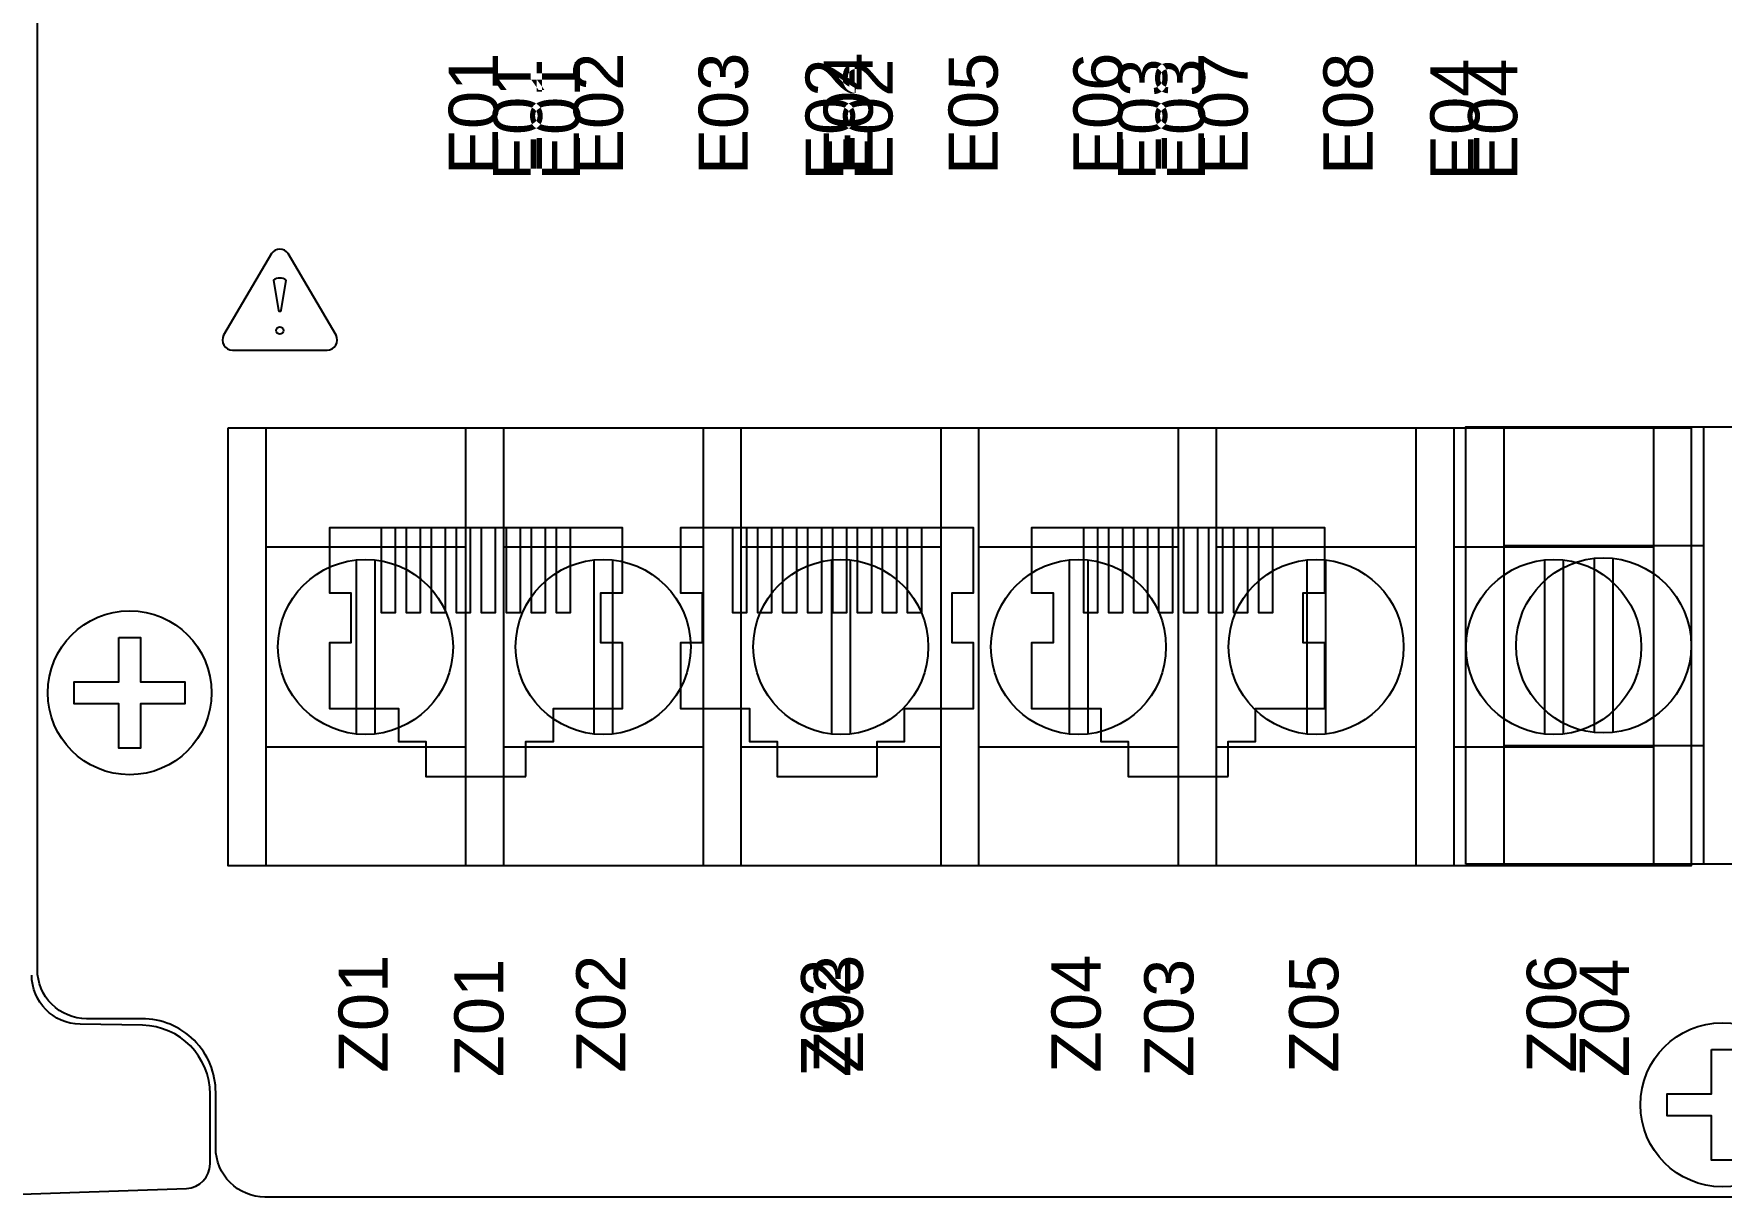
# Model space of a CAD drawing. Extents: x 1 to 47, y 1 to 35.
# Drawn here: x 39.383 to 42.084, y 9.779 to 11.641 of the extents above; entities that cross this region are included whole.
import ezdxf

# ---------------------------------------------------------------- set-up
doc = ezdxf.new("R2010")
doc.units = 0
doc.header["$MEASUREMENT"] = 0
for name, color, linetype in [('10_00______DWG_', 7, 'CONTINUOUS'), ('6_01__9-_0-___10__RTD_INPU', 7, 'CONTINUOUS'), ('6_02__9-_B-___10__RTD_INPU', 7, 'CONTINUOUS'), ('6_03__9-_1-___10__RTD_INPU', 7, 'CONTINUOUS'), ('6_04__9-_C-___10__RTD_INPU', 7, 'CONTINUOUS'), ('6_05__9-_D-___10__RTD_INPU', 7, 'CONTINUOUS'), ('6_06__9-_2A___10__RTD_INPU', 7, 'CONTINUOUS'), ('6_07__9-_2B___10__RTD_INPU', 7, 'CONTINUOUS'), ('6_08__9-_2C___10__RTD_INPU', 7, 'CONTINUOUS'), ('6_09__9-_2D___10__RTD_INPU', 7, 'CONTINUOUS'), ('6_10__9-_2G___10__RTD_INPU', 7, 'CONTINUOUS'), ('6_11__9-_3-___10__RTD_INPU', 7, 'CONTINUOUS'), ('6_12__9-_4-___10__RTD_INPU', 7, 'CONTINUOUS'), ('6_13__9-_5-___10__RTD_INPU', 7, 'CONTINUOUS'), ('6_14__9-_6-___10__RTD_INPU', 7, 'CONTINUOUS'), ('6_15__9-_70___10__RTD_INPU', 7, 'CONTINUOUS'), ('6_16__9-_L0___10__RTD_INPU', 7, 'CONTINUOUS'), ('6_17__9-_77___10__RTD_INPU', 7, 'CONTINUOUS'), ('6_18__9-_7-___10__RTD_INPU', 7, 'CONTINUOUS'), ('6_19__9-_L-___10__RTD_INPU', 7, 'CONTINUOUS'), ('7_01__0-__EMPTY', 7, 'CONTINUOUS'), ('7_02__B-___3__DI___4__DO__', 7, 'CONTINUOUS'), ('7_03__1-___4__DI___4__DO__', 7, 'CONTINUOUS'), ('7_04__C-___4__DI___4__DO__', 7, 'CONTINUOUS'), ('7_05__D-___4__DI___3__DO__', 7, 'CONTINUOUS'), ('7_06__2A___8__FORM_A_DO', 7, 'CONTINUOUS'), ('7_07__2B___8__FORM_B_DO', 7, 'CONTINUOUS'), ('7_08__2C___8__DO__6__FORM_', 7, 'CONTINUOUS'), ('7_09__2D___8__DO__2__FORM_', 7, 'CONTINUOUS'), ('7_10__2G___8__DO__4__FORM_', 7, 'CONTINUOUS'), ('7_11__3-___8__DI', 7, 'CONTINUOUS'), ('7_12__4-___14__DI', 7, 'CONTINUOUS'), ('7_13__5-___8__AI', 7, 'CONTINUOUS'), ('7_14__6-___4__AI____4__AO', 7, 'CONTINUOUS'), ('7_15__70___2__AVI____4__AF', 7, 'CONTINUOUS'), ('7_16__L0___2__LEA_AVI____4', 7, 'CONTINUOUS'), ('7_17__77___8__AFDI', 7, 'CONTINUOUS'), ('7_18__7-___2__AVI____7__DI', 7, 'CONTINUOUS'), ('7_19__L-___2__AVI____7__DI', 7, 'CONTINUOUS'), ('8_01__A-___4__ACI', 7, 'CONTINUOUS'), ('8_02__8-___4__ACI____3__AV', 7, 'CONTINUOUS'), ('8_03__L-___4__ACI____3__LE', 7, 'CONTINUOUS'), ('8_04__7-___4__ACI____3__LE', 7, 'CONTINUOUS'), ('9_02__1__21_UNIVERSAL_BINA', 7, 'CONTINUOUS'), ('9_03__2__42_UNIVERSAL_BINA', 7, 'CONTINUOUS'), ('9_04__3__63_UNIVERSAL_BINA', 7, 'CONTINUOUS'), ('9_05__4__84_UNIVERSAL_BINA', 7, 'CONTINUOUS'), ('9_06__5__21_UNIVERSAL_BINA', 7, 'CONTINUOUS'), ('9_07__6__21_UNIVERSAL_BINA', 7, 'CONTINUOUS'), ('9_08__7__21_UNIVERSAL_BINA', 7, 'CONTINUOUS'), ('9_09__8__42_UNIVERSAL_BINA', 7, 'CONTINUOUS'), ('9_10__9__42_UNIVERSAL_BINA', 7, 'CONTINUOUS'), ('9_11__A__63_UNIVERSAL_BINA', 7, 'CONTINUOUS'), ('9_12__B__12_ELECTROMECHANI', 7, 'CONTINUOUS'), ('9_13__C__24_ELECTROMECHANI', 7, 'CONTINUOUS'), ('9_14__D__36_ELECTROMECHANI', 7, 'CONTINUOUS'), ('9_15__E__48_ELECTROMECHANI', 7, 'CONTINUOUS')]:
    doc.layers.add(name, color=color, linetype=linetype)
doc.styles.add('ARIAL', font='arial.ttf')

msp = doc.modelspace()

# ---------------------------------------------------------------- linework, layer by layer
at = {"layer": '10_00______DWG_'}
for points in [[(39.7527, 17.0629), (44.4181, 17.0629, -0.414214), (44.4968, 16.9841), (44.4968, 16.8956, 0.414214), (44.6149, 16.7775), (44.7035, 16.7775, -0.414214), (44.7822, 16.6987), (44.7822, 10.1436, -0.414214), (44.7035, 10.0649), (44.6149, 10.0649, 0.414214), (44.4968, 9.9467), (44.4968, 9.8582, -0.414214), (44.4181, 9.7794), (39.7527, 9.7794, -0.414214), (39.674, 9.8582), (39.674, 9.9467, 0.414214), (39.5558, 10.0649), (39.4673, 10.0649, -0.414214), (39.3885, 10.1436), (39.3885, 16.6987, -0.414214), (39.4673, 16.7775), (39.5558, 16.7775, 0.414214), (39.674, 16.8956), (39.674, 16.9841, -0.414214)], [(39.7631, 11.2894), (39.6866, 11.1588, 0.555022), (39.7009, 11.1348), (39.8521, 11.1348, 0.555022), (39.8665, 11.1588), (39.79, 11.2894, 0.531445)], [(39.7868, 11.2469, 0.299493), (39.7662, 11.2469), (39.7743, 11.198), (39.7749, 11.1974), (39.7782, 11.1974), (39.7788, 11.198), (39.7868, 11.2469)]]:
    msp.add_lwpolyline(points, format="xyb", close=True, dxfattribs=at)
for points in [[(39.5187, 10.6751), (39.5537, 10.6751), (39.5537, 10.604), (39.6247, 10.604), (39.6247, 10.569), (39.5537, 10.569), (39.5537, 10.4979), (39.5187, 10.4979), (39.5187, 10.569), (39.4476, 10.569), (39.4476, 10.604), (39.5187, 10.604)], [(42.0679, 10.0157), (42.1029, 10.0157), (42.1029, 9.9446), (42.174, 9.9446), (42.174, 9.9096), (42.1029, 9.9096), (42.1029, 9.8386), (42.0679, 9.8386), (42.0679, 9.9096), (41.9968, 9.9096), (41.9968, 9.9446), (42.0679, 9.9446)]]:
    msp.add_lwpolyline(points, close=True, dxfattribs=at)
for centre, radius in [((39.7765, 11.1664), 0.0059), ((39.5362, 10.5865), 0.1312), ((42.0854, 9.9271), 0.1312)]:
    msp.add_circle(centre, radius, dxfattribs=at)
at = {"layer": '8_01__A-___4__ACI'}
msp.add_lwpolyline([(39.6932, 11.0098), (39.6932, 10.3098), (42.0361, 10.3098), (42.0361, 11.0098)], close=True, dxfattribs=at)
for points in [[(39.7539, 11.0098), (39.7539, 10.3098)], [(40.0735, 11.0098), (40.0735, 10.3098)], [(40.1343, 11.0098), (40.1343, 10.3098)], [(40.4539, 11.0098), (40.4539, 10.3098)], [(40.5146, 11.0098), (40.5146, 10.3098)], [(40.8343, 11.0098), (40.8343, 10.3098)], [(40.895, 11.0098), (40.895, 10.3098)], [(41.2146, 11.0098), (41.2146, 10.3098)], [(41.2754, 11.0098), (41.2754, 10.3098)], [(41.595, 11.0098), (41.595, 10.3098)], [(41.6558, 11.0098), (41.6558, 10.3098)], [(41.9754, 11.0098), (41.9754, 10.3098)], [(39.7539, 10.8198), (40.0735, 10.8198)], [(40.1343, 10.8198), (40.4539, 10.8198)], [(40.5146, 10.8198), (40.8343, 10.8198)], [(40.895, 10.8198), (41.2146, 10.8198)], [(41.2754, 10.8198), (41.595, 10.8198)], [(41.6558, 10.8198), (41.9754, 10.8198)], [(39.8987, 10.7991), (39.8987, 10.5206)], [(39.9287, 10.7991), (39.9287, 10.5206)], [(40.2791, 10.7991), (40.2791, 10.5206)], [(40.3091, 10.7991), (40.3091, 10.5206)], [(40.6595, 10.7991), (40.6595, 10.5206)], [(40.6894, 10.7991), (40.6894, 10.5206)], [(41.0398, 10.7991), (41.0398, 10.5206)], [(41.0698, 10.7991), (41.0698, 10.5206)], [(41.4202, 10.7991), (41.4202, 10.5206)], [(41.4501, 10.7991), (41.4501, 10.5206)], [(41.8006, 10.7991), (41.8006, 10.5206)], [(41.8305, 10.7991), (41.8305, 10.5206)], [(39.7539, 10.4998), (40.0735, 10.4998)], [(40.1343, 10.4998), (40.4539, 10.4998)], [(40.5146, 10.4998), (40.8343, 10.4998)], [(40.895, 10.4998), (41.2146, 10.4998)], [(41.2754, 10.4998), (41.595, 10.4998)], [(41.6558, 10.4998), (41.9754, 10.4998)]]:
    msp.add_lwpolyline(points, dxfattribs=at)
for centre in [(39.9137, 10.6598), (40.2941, 10.6598), (40.6744, 10.6598), (41.0548, 10.6598), (41.4352, 10.6598), (41.8155, 10.6598)]:
    msp.add_circle(centre, 0.1401, dxfattribs=at)
at = {"layer": '8_02__8-___4__ACI____3__AV'}
msp.add_lwpolyline([(39.6932, 11.0098), (39.6932, 10.3098), (42.0361, 10.3098), (42.0361, 11.0098)], close=True, dxfattribs=at)
for points in [[(39.7539, 11.0098), (39.7539, 10.3098)], [(40.0735, 11.0098), (40.0735, 10.3098)], [(40.1343, 11.0098), (40.1343, 10.3098)], [(40.4539, 11.0098), (40.4539, 10.3098)], [(40.5146, 11.0098), (40.5146, 10.3098)], [(40.8343, 11.0098), (40.8343, 10.3098)], [(40.895, 11.0098), (40.895, 10.3098)], [(41.2146, 11.0098), (41.2146, 10.3098)], [(41.2754, 11.0098), (41.2754, 10.3098)], [(41.595, 11.0098), (41.595, 10.3098)], [(41.6558, 11.0098), (41.6558, 10.3098)], [(41.9754, 11.0098), (41.9754, 10.3098)], [(39.7539, 10.8198), (40.0735, 10.8198)], [(40.1343, 10.8198), (40.4539, 10.8198)], [(40.5146, 10.8198), (40.8343, 10.8198)], [(40.895, 10.8198), (41.2146, 10.8198)], [(41.2754, 10.8198), (41.595, 10.8198)], [(41.6558, 10.8198), (41.9754, 10.8198)], [(39.8987, 10.7991), (39.8987, 10.5206)], [(39.9287, 10.7991), (39.9287, 10.5206)], [(40.2791, 10.7991), (40.2791, 10.5206)], [(40.3091, 10.7991), (40.3091, 10.5206)], [(40.6595, 10.7991), (40.6595, 10.5206)], [(40.6894, 10.7991), (40.6894, 10.5206)], [(41.0398, 10.7991), (41.0398, 10.5206)], [(41.0698, 10.7991), (41.0698, 10.5206)], [(41.4202, 10.7991), (41.4202, 10.5206)], [(41.4501, 10.7991), (41.4501, 10.5206)], [(41.8006, 10.7991), (41.8006, 10.5206)], [(41.8305, 10.7991), (41.8305, 10.5206)], [(39.7539, 10.4998), (40.0735, 10.4998)], [(40.1343, 10.4998), (40.4539, 10.4998)], [(40.5146, 10.4998), (40.8343, 10.4998)], [(40.895, 10.4998), (41.2146, 10.4998)], [(41.2754, 10.4998), (41.595, 10.4998)], [(41.6558, 10.4998), (41.9754, 10.4998)]]:
    msp.add_lwpolyline(points, dxfattribs=at)
for centre in [(39.9137, 10.6598), (40.2941, 10.6598), (40.6744, 10.6598), (41.0548, 10.6598), (41.4352, 10.6598), (41.8155, 10.6598)]:
    msp.add_circle(centre, 0.1401, dxfattribs=at)
at = {"layer": '8_03__L-___4__ACI____3__LE'}
msp.add_lwpolyline([(39.6932, 11.0098), (39.6932, 10.3098), (42.0361, 10.3098), (42.0361, 11.0098)], close=True, dxfattribs=at)
for points in [[(39.7539, 11.0098), (39.7539, 10.3098)], [(40.0735, 11.0098), (40.0735, 10.3098)], [(40.1343, 11.0098), (40.1343, 10.3098)], [(40.4539, 11.0098), (40.4539, 10.3098)], [(40.5146, 11.0098), (40.5146, 10.3098)], [(40.8343, 11.0098), (40.8343, 10.3098)], [(40.895, 11.0098), (40.895, 10.3098)], [(41.2146, 11.0098), (41.2146, 10.3098)], [(41.2754, 11.0098), (41.2754, 10.3098)], [(41.595, 11.0098), (41.595, 10.3098)], [(41.6558, 11.0098), (41.6558, 10.3098)], [(41.9754, 11.0098), (41.9754, 10.3098)], [(39.7539, 10.8198), (40.0735, 10.8198)], [(40.1343, 10.8198), (40.4539, 10.8198)], [(40.5146, 10.8198), (40.8343, 10.8198)], [(40.895, 10.8198), (41.2146, 10.8198)], [(41.2754, 10.8198), (41.595, 10.8198)], [(41.6558, 10.8198), (41.9754, 10.8198)], [(39.8987, 10.7991), (39.8987, 10.5206)], [(39.9287, 10.7991), (39.9287, 10.5206)], [(40.2791, 10.7991), (40.2791, 10.5206)], [(40.3091, 10.7991), (40.3091, 10.5206)], [(40.6595, 10.7991), (40.6595, 10.5206)], [(40.6894, 10.7991), (40.6894, 10.5206)], [(41.0398, 10.7991), (41.0398, 10.5206)], [(41.0698, 10.7991), (41.0698, 10.5206)], [(41.4202, 10.7991), (41.4202, 10.5206)], [(41.4501, 10.7991), (41.4501, 10.5206)], [(41.8006, 10.7991), (41.8006, 10.5206)], [(41.8305, 10.7991), (41.8305, 10.5206)], [(39.7539, 10.4998), (40.0735, 10.4998)], [(40.1343, 10.4998), (40.4539, 10.4998)], [(40.5146, 10.4998), (40.8343, 10.4998)], [(40.895, 10.4998), (41.2146, 10.4998)], [(41.2754, 10.4998), (41.595, 10.4998)], [(41.6558, 10.4998), (41.9754, 10.4998)]]:
    msp.add_lwpolyline(points, dxfattribs=at)
for centre in [(39.9137, 10.6598), (40.2941, 10.6598), (40.6744, 10.6598), (41.0548, 10.6598), (41.4352, 10.6598), (41.8155, 10.6598)]:
    msp.add_circle(centre, 0.1401, dxfattribs=at)
at = {"layer": '8_04__7-___4__ACI____3__LE'}
for points in [[(41.6747, 10.3123), (41.6747, 11.0123), (42.4962, 11.0123), (42.4962, 10.3123), (41.6747, 10.3123)], [(41.7355, 11.0123), (41.7355, 10.3123)], [(42.0551, 11.0123), (42.0551, 10.3123)], [(39.9614, 10.8503), (39.9614, 10.7143), (39.9394, 10.7143), (39.9394, 10.8503)], [(40.0014, 10.8503), (40.0014, 10.7143), (39.9794, 10.7143), (39.9794, 10.8503)], [(40.0414, 10.8503), (40.0414, 10.7143), (40.0194, 10.7143), (40.0194, 10.8503)], [(40.0814, 10.8503), (40.0814, 10.7143), (40.0594, 10.7143), (40.0594, 10.8503)], [(40.1214, 10.8503), (40.1214, 10.7143), (40.0994, 10.7143), (40.0994, 10.8503)], [(40.1614, 10.8503), (40.1614, 10.7143), (40.1394, 10.7143), (40.1394, 10.8503)], [(40.2014, 10.8503), (40.2014, 10.7143), (40.1794, 10.7143), (40.1794, 10.8503)], [(40.2414, 10.8503), (40.2414, 10.7143), (40.2194, 10.7143), (40.2194, 10.8503)], [(40.5234, 10.8503), (40.5234, 10.7143), (40.5014, 10.7143), (40.5014, 10.8503)], [(40.5634, 10.8503), (40.5634, 10.7143), (40.5414, 10.7143), (40.5414, 10.8503)], [(40.6034, 10.8503), (40.6034, 10.7143), (40.5814, 10.7143), (40.5814, 10.8503)], [(40.6434, 10.8503), (40.6434, 10.7143), (40.6214, 10.7143), (40.6214, 10.8503)], [(40.6834, 10.8503), (40.6834, 10.7143), (40.6614, 10.7143), (40.6614, 10.8503)], [(40.7234, 10.8503), (40.7234, 10.7143), (40.7014, 10.7143), (40.7014, 10.8503)], [(40.7634, 10.8503), (40.7634, 10.7143), (40.7414, 10.7143), (40.7414, 10.8503)], [(40.8034, 10.8503), (40.8034, 10.7143), (40.7814, 10.7143), (40.7814, 10.8503)], [(41.0854, 10.8503), (41.0854, 10.7143), (41.0634, 10.7143), (41.0634, 10.8503)], [(41.1254, 10.8503), (41.1254, 10.7143), (41.1034, 10.7143), (41.1034, 10.8503)], [(41.1654, 10.8503), (41.1654, 10.7143), (41.1434, 10.7143), (41.1434, 10.8503)], [(41.2054, 10.8503), (41.2054, 10.7143), (41.1834, 10.7143), (41.1834, 10.8503)], [(41.2454, 10.8503), (41.2454, 10.7143), (41.2234, 10.7143), (41.2234, 10.8503)], [(41.2854, 10.8503), (41.2854, 10.7143), (41.2634, 10.7143), (41.2634, 10.8503)], [(41.3254, 10.8503), (41.3254, 10.7143), (41.3034, 10.7143), (41.3034, 10.8503)], [(41.3654, 10.8503), (41.3654, 10.7143), (41.3434, 10.7143), (41.3434, 10.8503)], [(41.7355, 10.8223), (42.0551, 10.8223)], [(41.8803, 10.8015), (41.8803, 10.5231)], [(41.9103, 10.8016), (41.9102, 10.5231)], [(41.7355, 10.5023), (42.0551, 10.5023)]]:
    msp.add_lwpolyline(points, dxfattribs=at)
for points in [[(40.1704, 10.4523), (40.1704, 10.5083), (40.2144, 10.5083), (40.2144, 10.5613), (40.3249, 10.5613), (40.3249, 10.6663), (40.2905, 10.6663), (40.2905, 10.7463), (40.3249, 10.7463), (40.3249, 10.8503), (39.8559, 10.8503), (39.8559, 10.7463), (39.8904, 10.7463), (39.8904, 10.6663), (39.8559, 10.6663), (39.8559, 10.5613), (39.9664, 10.5613), (39.9664, 10.5083), (40.0104, 10.5083), (40.0104, 10.4523)], [(40.7324, 10.4523), (40.7324, 10.5083), (40.7764, 10.5083), (40.7764, 10.5613), (40.8869, 10.5613), (40.8869, 10.6663), (40.8524, 10.6663), (40.8524, 10.7463), (40.8869, 10.7463), (40.8869, 10.8503), (40.4179, 10.8503), (40.4179, 10.7463), (40.4524, 10.7463), (40.4524, 10.6663), (40.4179, 10.6663), (40.4179, 10.5613), (40.5284, 10.5613), (40.5284, 10.5083), (40.5724, 10.5083), (40.5724, 10.4523)], [(41.2944, 10.4523), (41.2944, 10.5083), (41.3384, 10.5083), (41.3384, 10.5613), (41.4489, 10.5613), (41.4489, 10.6663), (41.4144, 10.6663), (41.4144, 10.7463), (41.4489, 10.7463), (41.4489, 10.8503), (40.9799, 10.8503), (40.9799, 10.7463), (41.0144, 10.7463), (41.0144, 10.6663), (40.9799, 10.6663), (40.9799, 10.5613), (41.0904, 10.5613), (41.0904, 10.5083), (41.1344, 10.5083), (41.1344, 10.4523)]]:
    msp.add_lwpolyline(points, close=True, dxfattribs=at)
msp.add_circle((41.8953, 10.6623), 0.1401, dxfattribs=at)
at = {"layer": '9_02__1__21_UNIVERSAL_BINA'}
msp.add_lwpolyline([(39.222, 9.7791), (39.627, 9.7933, 0.404026), (39.665, 9.8326), (39.665, 9.9441, 0.409111), (39.5566, 10.0543), (39.4569, 10.056, -0.409111), (39.3795, 10.1348)], format="xyb", dxfattribs=at)
at = {"layer": '9_03__2__42_UNIVERSAL_BINA'}
msp.add_lwpolyline([(39.222, 9.7791), (39.627, 9.7933, 0.404026), (39.665, 9.8326), (39.665, 9.9441, 0.409111), (39.5566, 10.0543), (39.4569, 10.056, -0.409111), (39.3795, 10.1348)], format="xyb", dxfattribs=at)
at = {"layer": '9_04__3__63_UNIVERSAL_BINA'}
msp.add_lwpolyline([(39.222, 9.7791), (39.627, 9.7933, 0.404026), (39.665, 9.8326), (39.665, 9.9441, 0.409111), (39.5566, 10.0543), (39.4569, 10.056, -0.409111), (39.3795, 10.1348)], format="xyb", dxfattribs=at)
at = {"layer": '9_05__4__84_UNIVERSAL_BINA'}
msp.add_lwpolyline([(39.222, 9.7791), (39.627, 9.7933, 0.404026), (39.665, 9.8326), (39.665, 9.9441, 0.409111), (39.5566, 10.0543), (39.4569, 10.056, -0.409111), (39.3795, 10.1348)], format="xyb", dxfattribs=at)
at = {"layer": '9_06__5__21_UNIVERSAL_BINA'}
msp.add_lwpolyline([(39.222, 9.7791), (39.627, 9.7933, 0.404026), (39.665, 9.8326), (39.665, 9.9441, 0.409111), (39.5566, 10.0543), (39.4569, 10.056, -0.409111), (39.3795, 10.1348)], format="xyb", dxfattribs=at)
at = {"layer": '9_07__6__21_UNIVERSAL_BINA'}
msp.add_lwpolyline([(39.222, 9.7791), (39.627, 9.7933, 0.404026), (39.665, 9.8326), (39.665, 9.9441, 0.409111), (39.5566, 10.0543), (39.4569, 10.056, -0.409111), (39.3795, 10.1348)], format="xyb", dxfattribs=at)
at = {"layer": '9_08__7__21_UNIVERSAL_BINA'}
msp.add_lwpolyline([(39.222, 9.7791), (39.627, 9.7933, 0.404026), (39.665, 9.8326), (39.665, 9.9441, 0.409111), (39.5566, 10.0543), (39.4569, 10.056, -0.409111), (39.3795, 10.1348)], format="xyb", dxfattribs=at)
at = {"layer": '9_09__8__42_UNIVERSAL_BINA'}
msp.add_lwpolyline([(39.222, 9.7791), (39.627, 9.7933, 0.404026), (39.665, 9.8326), (39.665, 9.9441, 0.409111), (39.5566, 10.0543), (39.4569, 10.056, -0.409111), (39.3795, 10.1348)], format="xyb", dxfattribs=at)
at = {"layer": '9_10__9__42_UNIVERSAL_BINA'}
msp.add_lwpolyline([(39.222, 9.7791), (39.627, 9.7933, 0.404026), (39.665, 9.8326), (39.665, 9.9441, 0.409111), (39.5566, 10.0543), (39.4569, 10.056, -0.409111), (39.3795, 10.1348)], format="xyb", dxfattribs=at)
at = {"layer": '9_11__A__63_UNIVERSAL_BINA'}
msp.add_lwpolyline([(39.222, 9.7791), (39.627, 9.7933, 0.404026), (39.665, 9.8326), (39.665, 9.9441, 0.409111), (39.5566, 10.0543), (39.4569, 10.056, -0.409111), (39.3795, 10.1348)], format="xyb", dxfattribs=at)
at = {"layer": '9_12__B__12_ELECTROMECHANI'}
msp.add_lwpolyline([(39.222, 9.7791), (39.627, 9.7933, 0.404026), (39.665, 9.8326), (39.665, 9.9441, 0.409111), (39.5566, 10.0543), (39.4569, 10.056, -0.409111), (39.3795, 10.1348)], format="xyb", dxfattribs=at)
at = {"layer": '9_13__C__24_ELECTROMECHANI'}
msp.add_lwpolyline([(39.222, 9.7791), (39.627, 9.7933, 0.404026), (39.665, 9.8326), (39.665, 9.9441, 0.409111), (39.5566, 10.0543), (39.4569, 10.056, -0.409111), (39.3795, 10.1348)], format="xyb", dxfattribs=at)
at = {"layer": '9_14__D__36_ELECTROMECHANI'}
msp.add_lwpolyline([(39.222, 9.7791), (39.627, 9.7933, 0.404026), (39.665, 9.8326), (39.665, 9.9441, 0.409111), (39.5566, 10.0543), (39.4569, 10.056, -0.409111), (39.3795, 10.1348)], format="xyb", dxfattribs=at)
at = {"layer": '9_15__E__48_ELECTROMECHANI'}
msp.add_lwpolyline([(39.222, 9.7791), (39.627, 9.7933, 0.404026), (39.665, 9.8326), (39.665, 9.9441, 0.409111), (39.5566, 10.0543), (39.4569, 10.056, -0.409111), (39.3795, 10.1348)], format="xyb", dxfattribs=at)

# ---------------------------------------------------------------- texts
at = {"layer": '6_01__9-_0-___10__RTD_INPU', "style": 'ARIAL'}
for s, p in [('E01', (40.1256, 11.4154)), ('E02', (40.3256, 11.4154)), ('E03', (40.5256, 11.4154)), ('E04', (40.7256, 11.4154)), ('E05', (40.9256, 11.4154)), ('E06', (41.1256, 11.4154)), ('E07', (41.3256, 11.4154)), ('E08', (41.5256, 11.4154))]:
    msp.add_text(s, height=0.07867, rotation=90, dxfattribs=at).set_placement(p)
at = {"layer": '6_02__9-_B-___10__RTD_INPU', "style": 'ARIAL'}
for s, p in [('E01', (40.1255, 11.4154)), ('E02', (40.3255, 11.4154)), ('E03', (40.5255, 11.4154)), ('E04', (40.7255, 11.4154)), ('E05', (40.9255, 11.4154)), ('E06', (41.1254, 11.4154)), ('E07', (41.3255, 11.4154)), ('E08', (41.5255, 11.4154))]:
    msp.add_text(s, height=0.07867, rotation=90, dxfattribs=at).set_placement(p)
at = {"layer": '6_03__9-_1-___10__RTD_INPU', "style": 'ARIAL'}
for s, p in [('E01', (40.1255, 11.4154)), ('E02', (40.3255, 11.4154)), ('E03', (40.5255, 11.4154)), ('E04', (40.7255, 11.4154)), ('E05', (40.9255, 11.4154)), ('E06', (41.1254, 11.4154)), ('E07', (41.3255, 11.4154)), ('E08', (41.5255, 11.4154))]:
    msp.add_text(s, height=0.07867, rotation=90, dxfattribs=at).set_placement(p)
at = {"layer": '6_04__9-_C-___10__RTD_INPU', "style": 'ARIAL'}
for s, p in [('E01', (40.1255, 11.4154)), ('E02', (40.3255, 11.4154)), ('E03', (40.5255, 11.4154)), ('E04', (40.7255, 11.4154)), ('E05', (40.9255, 11.4154)), ('E06', (41.1254, 11.4154)), ('E07', (41.3255, 11.4154)), ('E08', (41.5255, 11.4154))]:
    msp.add_text(s, height=0.07867, rotation=90, dxfattribs=at).set_placement(p)
at = {"layer": '6_05__9-_D-___10__RTD_INPU', "style": 'ARIAL'}
for s, p in [('E01', (40.1255, 11.4154)), ('E02', (40.3255, 11.4154)), ('E03', (40.5255, 11.4154)), ('E04', (40.7255, 11.4154)), ('E05', (40.9255, 11.4154)), ('E06', (41.1254, 11.4154)), ('E07', (41.3255, 11.4154)), ('E08', (41.5255, 11.4154))]:
    msp.add_text(s, height=0.07867, rotation=90, dxfattribs=at).set_placement(p)
at = {"layer": '6_06__9-_2A___10__RTD_INPU', "style": 'ARIAL'}
for s, p in [('E01', (40.1255, 11.4154)), ('E02', (40.3255, 11.4154)), ('E03', (40.5255, 11.4154)), ('E04', (40.7255, 11.4154)), ('E05', (40.9255, 11.4154)), ('E06', (41.1254, 11.4154)), ('E07', (41.3255, 11.4154)), ('E08', (41.5255, 11.4154))]:
    msp.add_text(s, height=0.07867, rotation=90, dxfattribs=at).set_placement(p)
at = {"layer": '6_07__9-_2B___10__RTD_INPU', "style": 'ARIAL'}
for s, p in [('E01', (40.1255, 11.4154)), ('E02', (40.3255, 11.4154)), ('E03', (40.5255, 11.4154)), ('E04', (40.7255, 11.4154)), ('E05', (40.9255, 11.4154)), ('E06', (41.1254, 11.4154)), ('E07', (41.3255, 11.4154)), ('E08', (41.5255, 11.4154))]:
    msp.add_text(s, height=0.07867, rotation=90, dxfattribs=at).set_placement(p)
at = {"layer": '6_08__9-_2C___10__RTD_INPU', "style": 'ARIAL'}
for s, p in [('E01', (40.1255, 11.4154)), ('E02', (40.3255, 11.4154)), ('E03', (40.5255, 11.4154)), ('E04', (40.7255, 11.4154)), ('E05', (40.9255, 11.4154)), ('E06', (41.1254, 11.4154)), ('E07', (41.3255, 11.4154)), ('E08', (41.5255, 11.4154))]:
    msp.add_text(s, height=0.07867, rotation=90, dxfattribs=at).set_placement(p)
at = {"layer": '6_09__9-_2D___10__RTD_INPU', "style": 'ARIAL'}
for s, p in [('E01', (40.1255, 11.4154)), ('E02', (40.3255, 11.4154)), ('E03', (40.5255, 11.4154)), ('E04', (40.7255, 11.4154)), ('E05', (40.9255, 11.4154)), ('E06', (41.1254, 11.4154)), ('E07', (41.3255, 11.4154)), ('E08', (41.5255, 11.4154))]:
    msp.add_text(s, height=0.07867, rotation=90, dxfattribs=at).set_placement(p)
at = {"layer": '6_10__9-_2G___10__RTD_INPU', "style": 'ARIAL'}
for s, p in [('E01', (40.1255, 11.4154)), ('E02', (40.3255, 11.4154)), ('E03', (40.5255, 11.4154)), ('E04', (40.7255, 11.4154)), ('E05', (40.9255, 11.4154)), ('E06', (41.1254, 11.4154)), ('E07', (41.3255, 11.4154)), ('E08', (41.5255, 11.4154))]:
    msp.add_text(s, height=0.07867, rotation=90, dxfattribs=at).set_placement(p)
at = {"layer": '6_11__9-_3-___10__RTD_INPU', "style": 'ARIAL'}
for s, p in [('E01', (40.1255, 11.4154)), ('E02', (40.3255, 11.4154)), ('E03', (40.5255, 11.4154)), ('E04', (40.7255, 11.4154)), ('E05', (40.9255, 11.4154)), ('E06', (41.1254, 11.4154)), ('E07', (41.3255, 11.4154)), ('E08', (41.5255, 11.4154))]:
    msp.add_text(s, height=0.07867, rotation=90, dxfattribs=at).set_placement(p)
at = {"layer": '6_12__9-_4-___10__RTD_INPU', "style": 'ARIAL'}
for s, p in [('E01', (40.1255, 11.4154)), ('E02', (40.3255, 11.4154)), ('E03', (40.5255, 11.4154)), ('E04', (40.7255, 11.4154)), ('E05', (40.9255, 11.4154)), ('E06', (41.1254, 11.4154)), ('E07', (41.3255, 11.4154)), ('E08', (41.5255, 11.4154))]:
    msp.add_text(s, height=0.07867, rotation=90, dxfattribs=at).set_placement(p)
at = {"layer": '6_13__9-_5-___10__RTD_INPU', "style": 'ARIAL'}
for s, p in [('E01', (40.1255, 11.4154)), ('E02', (40.3255, 11.4154)), ('E03', (40.5255, 11.4154)), ('E04', (40.7255, 11.4154)), ('E05', (40.9255, 11.4154)), ('E06', (41.1254, 11.4154)), ('E07', (41.3255, 11.4154)), ('E08', (41.5255, 11.4154))]:
    msp.add_text(s, height=0.07867, rotation=90, dxfattribs=at).set_placement(p)
at = {"layer": '6_14__9-_6-___10__RTD_INPU', "style": 'ARIAL'}
for s, p in [('E01', (40.1255, 11.4154)), ('E02', (40.3255, 11.4154)), ('E03', (40.5255, 11.4154)), ('E04', (40.7255, 11.4154)), ('E05', (40.9255, 11.4154)), ('E06', (41.1254, 11.4154)), ('E07', (41.3255, 11.4154)), ('E08', (41.5255, 11.4154))]:
    msp.add_text(s, height=0.07867, rotation=90, dxfattribs=at).set_placement(p)
at = {"layer": '6_15__9-_70___10__RTD_INPU', "style": 'ARIAL'}
for s, p in [('E01', (40.032, 11.4059)), ('E02', (40.4124, 11.4059)), ('E03', (40.7927, 11.4059)), ('E04', (41.1731, 11.4059))]:
    msp.add_text(s, height=0.07867, rotation=90, dxfattribs=at).set_placement(p)
at = {"layer": '6_16__9-_L0___10__RTD_INPU', "style": 'ARIAL'}
for s, p in [('E01', (40.032, 11.4059)), ('E02', (40.4124, 11.4059)), ('E03', (40.7927, 11.4059)), ('E04', (41.1731, 11.4059))]:
    msp.add_text(s, height=0.07867, rotation=90, dxfattribs=at).set_placement(p)
at = {"layer": '6_17__9-_77___10__RTD_INPU', "style": 'ARIAL'}
for s, p in [('E01', (40.1963, 11.4059)), ('E02', (40.6966, 11.4059)), ('E03', (41.1965, 11.4059)), ('E04', (41.6966, 11.4059))]:
    msp.add_text(s, height=0.07867, rotation=90, dxfattribs=at).set_placement(p)
at = {"layer": '6_18__9-_7-___10__RTD_INPU', "style": 'ARIAL'}
for s, p in [('E01', (40.032, 11.4059)), ('E02', (40.4124, 11.4059)), ('E03', (40.7927, 11.4059)), ('E04', (41.1731, 11.4059))]:
    msp.add_text(s, height=0.07867, rotation=90, dxfattribs=at).set_placement(p)
at = {"layer": '6_19__9-_L-___10__RTD_INPU', "style": 'ARIAL'}
for s, p in [('E01', (40.032, 11.4059)), ('E02', (40.4124, 11.4059)), ('E03', (40.7927, 11.4059)), ('E04', (41.1731, 11.4059))]:
    msp.add_text(s, height=0.07867, rotation=90, dxfattribs=at).set_placement(p)
at = {"layer": '7_01__0-__EMPTY', "style": 'ARIAL'}
for s, p in [('E01', (40.1256, 11.4154)), ('E02', (40.3256, 11.4154)), ('E03', (40.5256, 11.4154)), ('E04', (40.7256, 11.4154)), ('E05', (40.9256, 11.4154)), ('E06', (41.1256, 11.4154)), ('E07', (41.3256, 11.4154)), ('E08', (41.5256, 11.4154))]:
    msp.add_text(s, height=0.07867, rotation=90, dxfattribs=at).set_placement(p)
at = {"layer": '7_02__B-___3__DI___4__DO__', "style": 'ARIAL'}
for s, p in [('E01', (40.1256, 11.4154)), ('E02', (40.3256, 11.4154)), ('E03', (40.5256, 11.4154)), ('E04', (40.7256, 11.4154)), ('E05', (40.9256, 11.4154)), ('E06', (41.1256, 11.4154)), ('E07', (41.3256, 11.4154)), ('E08', (41.5256, 11.4154))]:
    msp.add_text(s, height=0.07867, rotation=90, dxfattribs=at).set_placement(p)
at = {"layer": '7_03__1-___4__DI___4__DO__', "style": 'ARIAL'}
for s, p in [('E01', (40.1256, 11.4154)), ('E02', (40.3256, 11.4154)), ('E03', (40.5256, 11.4154)), ('E04', (40.7256, 11.4154)), ('E05', (40.9256, 11.4154)), ('E06', (41.1256, 11.4154)), ('E07', (41.3256, 11.4154)), ('E08', (41.5256, 11.4154))]:
    msp.add_text(s, height=0.07867, rotation=90, dxfattribs=at).set_placement(p)
at = {"layer": '7_04__C-___4__DI___4__DO__', "style": 'ARIAL'}
for s, p in [('E01', (40.1256, 11.4154)), ('E02', (40.3256, 11.4154)), ('E03', (40.5256, 11.4154)), ('E04', (40.7256, 11.4154)), ('E05', (40.9256, 11.4154)), ('E06', (41.1256, 11.4154)), ('E07', (41.3256, 11.4154)), ('E08', (41.5256, 11.4154))]:
    msp.add_text(s, height=0.07867, rotation=90, dxfattribs=at).set_placement(p)
at = {"layer": '7_05__D-___4__DI___3__DO__', "style": 'ARIAL'}
for s, p in [('E01', (40.1256, 11.4154)), ('E02', (40.3256, 11.4154)), ('E03', (40.5256, 11.4154)), ('E04', (40.7256, 11.4154)), ('E05', (40.9256, 11.4154)), ('E06', (41.1256, 11.4154)), ('E07', (41.3256, 11.4154)), ('E08', (41.5256, 11.4154))]:
    msp.add_text(s, height=0.07867, rotation=90, dxfattribs=at).set_placement(p)
at = {"layer": '7_06__2A___8__FORM_A_DO', "style": 'ARIAL'}
for s, p in [('E01', (40.1256, 11.4154)), ('E02', (40.3256, 11.4154)), ('E03', (40.5256, 11.4154)), ('E04', (40.7256, 11.4154)), ('E05', (40.9256, 11.4154)), ('E06', (41.1256, 11.4154)), ('E07', (41.3256, 11.4154)), ('E08', (41.5256, 11.4154))]:
    msp.add_text(s, height=0.07867, rotation=90, dxfattribs=at).set_placement(p)
at = {"layer": '7_07__2B___8__FORM_B_DO', "style": 'ARIAL'}
for s, p in [('E01', (40.1256, 11.4154)), ('E02', (40.3256, 11.4154)), ('E03', (40.5256, 11.4154)), ('E04', (40.7256, 11.4154)), ('E05', (40.9256, 11.4154)), ('E06', (41.1256, 11.4154)), ('E07', (41.3256, 11.4154)), ('E08', (41.5256, 11.4154))]:
    msp.add_text(s, height=0.07867, rotation=90, dxfattribs=at).set_placement(p)
at = {"layer": '7_08__2C___8__DO__6__FORM_', "style": 'ARIAL'}
for s, p in [('E01', (40.1256, 11.4154)), ('E02', (40.3256, 11.4154)), ('E03', (40.5256, 11.4154)), ('E04', (40.7256, 11.4154)), ('E05', (40.9256, 11.4154)), ('E06', (41.1256, 11.4154)), ('E07', (41.3256, 11.4154)), ('E08', (41.5256, 11.4154))]:
    msp.add_text(s, height=0.07867, rotation=90, dxfattribs=at).set_placement(p)
at = {"layer": '7_09__2D___8__DO__2__FORM_', "style": 'ARIAL'}
for s, p in [('E01', (40.1256, 11.4154)), ('E02', (40.3256, 11.4154)), ('E03', (40.5256, 11.4154)), ('E04', (40.7256, 11.4154)), ('E05', (40.9256, 11.4154)), ('E06', (41.1256, 11.4154)), ('E07', (41.3256, 11.4154)), ('E08', (41.5256, 11.4154))]:
    msp.add_text(s, height=0.07867, rotation=90, dxfattribs=at).set_placement(p)
at = {"layer": '7_10__2G___8__DO__4__FORM_', "style": 'ARIAL'}
for s, p in [('E01', (40.1256, 11.4154)), ('E02', (40.3256, 11.4154)), ('E03', (40.5256, 11.4154)), ('E04', (40.7256, 11.4154)), ('E05', (40.9256, 11.4154)), ('E06', (41.1256, 11.4154)), ('E07', (41.3256, 11.4154)), ('E08', (41.5256, 11.4154))]:
    msp.add_text(s, height=0.07867, rotation=90, dxfattribs=at).set_placement(p)
at = {"layer": '7_11__3-___8__DI', "style": 'ARIAL'}
for s, p in [('E01', (40.1256, 11.4154)), ('E02', (40.3256, 11.4154)), ('E03', (40.5256, 11.4154)), ('E04', (40.7256, 11.4154)), ('E05', (40.9256, 11.4154)), ('E06', (41.1256, 11.4154)), ('E07', (41.3256, 11.4154)), ('E08', (41.5256, 11.4154))]:
    msp.add_text(s, height=0.07867, rotation=90, dxfattribs=at).set_placement(p)
at = {"layer": '7_12__4-___14__DI', "style": 'ARIAL'}
for s, p in [('E01', (40.1256, 11.4154)), ('E02', (40.3256, 11.4154)), ('E03', (40.5256, 11.4154)), ('E04', (40.7256, 11.4154)), ('E05', (40.9256, 11.4154)), ('E06', (41.1256, 11.4154)), ('E07', (41.3256, 11.4154)), ('E08', (41.5256, 11.4154))]:
    msp.add_text(s, height=0.07867, rotation=90, dxfattribs=at).set_placement(p)
at = {"layer": '7_13__5-___8__AI', "style": 'ARIAL'}
for s, p in [('E01', (40.1256, 11.4154)), ('E02', (40.3256, 11.4154)), ('E03', (40.5256, 11.4154)), ('E04', (40.7256, 11.4154)), ('E05', (40.9256, 11.4154)), ('E06', (41.1256, 11.4154)), ('E07', (41.3256, 11.4154)), ('E08', (41.5256, 11.4154))]:
    msp.add_text(s, height=0.07867, rotation=90, dxfattribs=at).set_placement(p)
at = {"layer": '7_14__6-___4__AI____4__AO', "style": 'ARIAL'}
for s, p in [('E01', (40.1256, 11.4154)), ('E02', (40.3256, 11.4154)), ('E03', (40.5256, 11.4154)), ('E04', (40.7256, 11.4154)), ('E05', (40.9256, 11.4154)), ('E06', (41.1256, 11.4154)), ('E07', (41.3256, 11.4154)), ('E08', (41.5256, 11.4154))]:
    msp.add_text(s, height=0.07867, rotation=90, dxfattribs=at).set_placement(p)
at = {"layer": '7_15__70___2__AVI____4__AF', "style": 'ARIAL'}
for s, p in [('E01', (40.032, 11.4059)), ('E02', (40.4124, 11.4059)), ('E03', (40.7927, 11.4059)), ('E04', (41.1731, 11.4059))]:
    msp.add_text(s, height=0.07867, rotation=90, dxfattribs=at).set_placement(p)
at = {"layer": '7_16__L0___2__LEA_AVI____4', "style": 'ARIAL'}
for s, p in [('E01', (40.032, 11.4059)), ('E02', (40.4124, 11.4059)), ('E03', (40.7927, 11.4059)), ('E04', (41.1731, 11.4059))]:
    msp.add_text(s, height=0.07867, rotation=90, dxfattribs=at).set_placement(p)
at = {"layer": '7_17__77___8__AFDI', "style": 'ARIAL'}
for s, p in [('E01', (40.2568, 11.4059)), ('E02', (40.7572, 11.4059)), ('E03', (41.2571, 11.4059)), ('E04', (41.7571, 11.4059))]:
    msp.add_text(s, height=0.07867, rotation=90, dxfattribs=at).set_placement(p)
at = {"layer": '7_18__7-___2__AVI____7__DI', "style": 'ARIAL'}
for s, p in [('E01', (40.032, 11.4059)), ('E02', (40.4124, 11.4059)), ('E03', (40.7927, 11.4059)), ('E04', (41.1731, 11.4059))]:
    msp.add_text(s, height=0.07867, rotation=90, dxfattribs=at).set_placement(p)
at = {"layer": '7_19__L-___2__AVI____7__DI', "style": 'ARIAL'}
for s, p in [('E01', (40.032, 11.4059)), ('E02', (40.4124, 11.4059)), ('E03', (40.7927, 11.4059)), ('E04', (41.1731, 11.4059))]:
    msp.add_text(s, height=0.07867, rotation=90, dxfattribs=at).set_placement(p)
at = {"layer": '8_01__A-___4__ACI', "style": 'ARIAL'}
for s, p in [('Z01', (39.9492, 9.978)), ('Z02', (40.3296, 9.978)), ('Z03', (40.7099, 9.978)), ('Z04', (41.0903, 9.978)), ('Z05', (41.4707, 9.978)), ('Z06', (41.851, 9.978))]:
    msp.add_text(s, height=0.07867, rotation=90, dxfattribs=at).set_placement(p)
at = {"layer": '8_02__8-___4__ACI____3__AV', "style": 'ARIAL'}
for s, p in [('Z01', (39.9492, 9.978)), ('Z02', (40.3296, 9.978)), ('Z03', (40.7099, 9.978)), ('Z04', (41.0903, 9.978)), ('Z05', (41.4707, 9.978)), ('Z06', (41.851, 9.978))]:
    msp.add_text(s, height=0.07867, rotation=90, dxfattribs=at).set_placement(p)
at = {"layer": '8_03__L-___4__ACI____3__LE', "style": 'ARIAL'}
for s, p in [('Z01', (39.9492, 9.978)), ('Z02', (40.3296, 9.978)), ('Z03', (40.7099, 9.978)), ('Z04', (41.0903, 9.978)), ('Z05', (41.4707, 9.978)), ('Z06', (41.851, 9.978))]:
    msp.add_text(s, height=0.07867, rotation=90, dxfattribs=at).set_placement(p)
at = {"layer": '8_04__7-___4__ACI____3__LE', "style": 'ARIAL'}
for s, p in [('Z03', (41.2388, 9.9714)), ('Z04', (41.9357, 9.9714)), ('Z01', (40.1345, 9.9714)), ('Z02', (40.6895, 9.9714))]:
    msp.add_text(s, height=0.07867, rotation=90, dxfattribs=at).set_placement(p)

doc.saveas('drawing.dxf')
